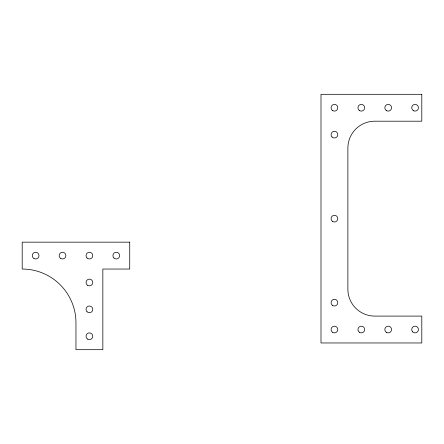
<?xml version="1.0" encoding="UTF-8"?>
<svg xmlns="http://www.w3.org/2000/svg" width="444" height="444" viewBox="0 0 444 444"><rect width="100%" height="100%" fill="white"/><g stroke="black" fill="none" stroke-linecap="round" stroke-linejoin="round"><path stroke-width="0.67" d="M421.8 94.311L320.995 94.311L320.995 342.968L421.8 342.968L421.8 316.089L374.758 316.089A26.884 26.884 0 0 1 347.874 289.205L347.874 148.074A26.884 26.884 0 0 1 374.758 121.195L421.8 121.195L421.8 94.311M129.726 242.163L22.2 242.163L22.2 269.042A53.763 53.763 0 0 1 75.963 322.805L75.963 349.689L102.847 349.689L102.847 269.042L129.726 269.042L129.726 242.163M332.756 110.661A3.358 3.358 0 0 0 337.795 107.753A3.358 3.358 0 0 0 332.756 104.84A3.358 3.358 0 0 0 332.756 110.661M332.756 332.439A3.358 3.358 0 0 0 337.795 329.526A3.358 3.358 0 0 0 332.756 326.618A3.358 3.358 0 0 0 332.756 332.439M332.756 305.555A3.358 3.358 0 0 0 337.795 302.647A3.358 3.358 0 0 0 332.756 299.733A3.358 3.358 0 0 0 332.756 305.555M332.057 137.007A3.358 3.358 0 0 0 337.679 135.503A3.358 3.358 0 0 0 333.566 131.391A3.358 3.358 0 0 0 332.057 137.007M359.634 110.661A3.358 3.358 0 0 0 364.674 107.753A3.358 3.358 0 0 0 359.634 104.84A3.358 3.358 0 0 0 359.634 110.661M359.634 332.439A3.358 3.358 0 0 0 364.674 329.526A3.358 3.358 0 0 0 359.634 326.618A3.358 3.358 0 0 0 359.634 332.439M413.397 110.661A3.358 3.358 0 0 0 418.442 107.753A3.358 3.358 0 0 0 413.397 104.84A3.358 3.358 0 0 0 413.397 110.661M386.519 110.661A3.358 3.358 0 0 0 391.558 107.753A3.358 3.358 0 0 0 386.519 104.84A3.358 3.358 0 0 0 386.519 110.661M386.519 332.439A3.358 3.358 0 0 0 391.558 329.526A3.358 3.358 0 0 0 386.519 326.618A3.358 3.358 0 0 0 386.519 332.439M412.704 331.901A3.358 3.358 0 0 0 418.326 330.397A3.358 3.358 0 0 0 414.208 326.285A3.358 3.358 0 0 0 412.704 331.901M332.756 221.55A3.358 3.358 0 0 0 337.795 218.642A3.358 3.358 0 0 0 332.756 215.729A3.358 3.358 0 0 0 332.756 221.55M87.723 339.161A3.358 3.358 0 0 0 92.763 336.247A3.358 3.358 0 0 0 87.723 333.339A3.358 3.358 0 0 0 87.723 339.161M87.03 311.744A3.358 3.358 0 0 0 92.652 310.234A3.358 3.358 0 0 0 88.534 306.121A3.358 3.358 0 0 0 87.03 311.744M87.723 285.392A3.358 3.358 0 0 0 92.763 282.484A3.358 3.358 0 0 0 87.723 279.576A3.358 3.358 0 0 0 87.723 285.392M87.03 257.981A3.358 3.358 0 0 0 92.652 256.471A3.358 3.358 0 0 0 88.534 252.359A3.358 3.358 0 0 0 87.03 257.981M113.908 257.981A3.358 3.358 0 0 0 119.53 256.471A3.358 3.358 0 0 0 115.418 252.359A3.358 3.358 0 0 0 113.908 257.981M60.845 258.513A3.358 3.358 0 0 0 65.884 255.6A3.358 3.358 0 0 0 60.845 252.692A3.358 3.358 0 0 0 60.845 258.513M33.96 258.513A3.358 3.358 0 0 0 39 255.6A3.358 3.358 0 0 0 33.96 252.692A3.358 3.358 0 0 0 33.96 258.513"/></g></svg>
